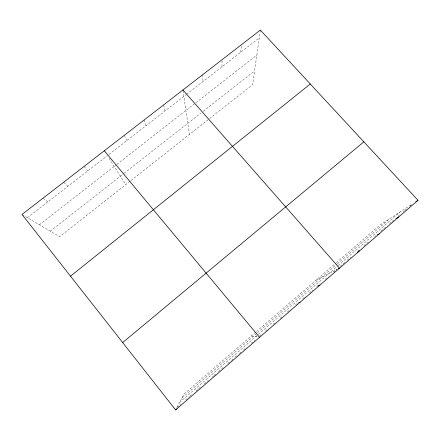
<?xml version="1.0" encoding="UTF-8"?>
<svg xmlns="http://www.w3.org/2000/svg" width="440" height="440" viewBox="0 0 440 440"><rect width="100%" height="100%" fill="white"/><g stroke="black" fill="none" stroke-linecap="round" stroke-linejoin="round"><path stroke-width="0.33" stroke-dasharray="2.2 1.65" d="M221.98 66.803L222.09 59.686M240.719 52.272L241.329 44.803M260.353 30.091L252.67 84.623L130.57 180.823M176.858 407.561L184.179 393.866L255.926 332.002M177.375 407.116L181.005 403.975M185.674 399.944L189.305 396.803M189.822 396.358L192.412 394.114M196.042 390.979L197.599 389.631M198.627 388.745L200.673 386.975M204.259 383.878L208.362 380.331M212.46 376.789L213.483 375.903M213.994 375.463L216.046 373.692M218.614 371.47L224.323 366.531M227.959 363.391L231.077 360.701M231.594 360.25L233.151 358.903M235.23 357.11L238.343 354.415M239.371 353.529L241.423 351.752M243.474 349.982L246.554 347.32M251.174 343.327L254.766 340.225M259.369 336.243L262.411 333.614M265.452 330.985L268.494 328.356M273.059 324.407L274.582 323.092M280.187 318.247L282.761 316.025M287.386 312.026L290.472 309.359M295.614 304.915L297.671 303.132L298.843 302.731M302.753 298.738L305.805 296.104M309.364 293.029L312.923 289.955M316.987 286.44L320.084 283.762M325.243 279.301L328.339 276.628M333.498 272.168L335.049 270.826M337.106 269.049L336.077 269.935L337.222 269.346M340.175 266.398L344.779 262.416M347.336 260.205L350.916 257.109M358.116 250.888L359.156 249.992M363.831 245.949L369.023 241.461M374.732 236.528L375.76 235.637M380.892 231.204L386.023 226.765M389.615 223.663L391.666 221.887M392.183 221.441L393.723 220.115M398.288 216.167L399.3 215.292M403.359 211.783L404.371 210.909M404.877 210.469L406.907 208.714M409.948 206.085L411.978 204.331M256.438 331.562L335.748 263.18M336.264 262.73L379.868 225.137L411.917 204.264M182.066 397.815L256.927 333.223M257.439 332.777L336.826 264.281M337.348 263.829L389.351 218.961M179.597 402.43L257.78 334.917M258.297 334.472L337.678 265.92M338.184 265.48L400.361 211.789M130.031 181.247L59.62 236.726L22.545 214.759M50.276 231.187L123.596 173.685M124.13 173.267L201.042 112.948M203.159 111.287L254.595 70.945M39.419 224.757L116.347 164.747M116.88 164.329L256.822 55.165M27.445 217.663L107.404 155.661M109.021 154.402L186.005 94.705M186.532 94.292L259.254 37.901M315.887 280.302L335.527 270.221M251.317 335.973L257.901 337.046M42.938 198.242L47.773 201.899M63.635 182.237L67.876 186.313M84.09 166.419L87.747 170.902M109.159 158.433L125.73 184.635M124.306 135.311L126.836 140.586M144.073 120.026L146.058 125.681M163.614 104.907L165.072 110.941M183.035 90.602L189.426 134.453M202.626 74.734L203.032 81.499"/><path stroke-width="0.66" d="M175.604 409.91L418 200.299L260.353 30.091L22 214.44L175.604 409.91L176.231 408.738M122.683 342.568L363.847 141.834M70.51 276.172L310.293 84.007M415.795 201.74L418 200.299M395.951 218.713L398.734 216.964M377.542 234.839L379.231 233.827M357.225 252.175L359.491 250.899M338.366 268.763L339.51 268.175L182.941 89.964M318.148 285.923L319.88 285.148M298.843 302.731L300.014 302.33M104.313 150.777L259.556 337.315"/></g></svg>
